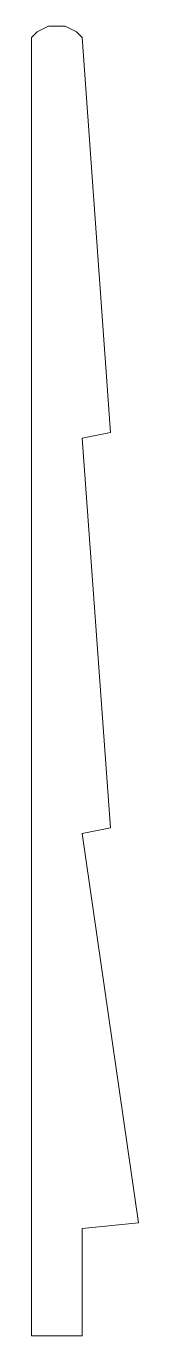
# Model space of a CAD drawing. Header units: millimetres. Extents: x 1.1 to 3, y 0 to 23.2.
import ezdxf

# ---------------------------------------------------------------- set-up
doc = ezdxf.new("R2010")
doc.units = ezdxf.units.MM
doc.layers.get('0').update_dxf_attribs({"linetype": 'CONTINUOUS', "lineweight": 0})

msp = doc.modelspace()

# ---------------------------------------------------------------- linework, layer by layer
for p, q in [((1.4, 23.2), (1.7, 23.2)), ((1.7, 23.2), (1.9, 23.1)), ((1.2, 23.1), (1.1, 23)), ((1.1, 23), (1.1, 0)), ((1.4, 23.2), (1.2, 23.1)), ((2, 23), (1.9, 23.1)), ((2, 23), (2.5, 16)), ((2, 23), (2, 23)), ((2, 23), (2, 23)), ((2, 23), (2, 23)), ((2, 23), (2, 23)), ((2, 23), (2, 23)), ((2, 23), (2, 23)), ((2, 23), (2, 23)), ((2.5, 16), (2, 15.9)), ((2, 15.9), (2.5, 9)), ((2.5, 9), (2, 8.9)), ((2, 8.9), (3, 2)), ((3, 2), (2, 1.9)), ((2, 1.9), (2, 0)), ((2, 0), (1.1, 0))]:
    msp.add_line(p, q)

doc.saveas('drawing.dxf')
